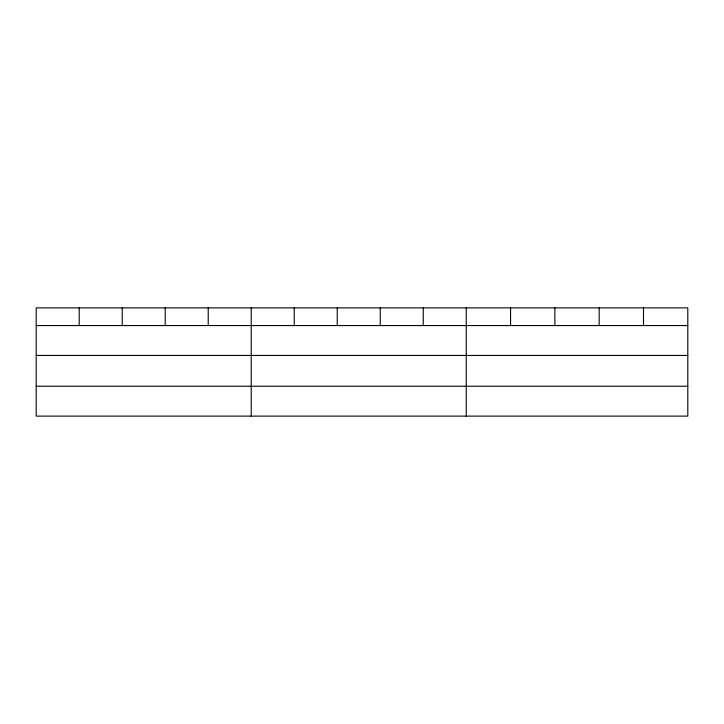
<?xml version="1.0" encoding="UTF-8"?>
<svg xmlns="http://www.w3.org/2000/svg" width="724" height="724" viewBox="0 0 724 724"><rect width="100%" height="100%" fill="white"/><g stroke="black" fill="none" stroke-linecap="round" stroke-linejoin="round"><path stroke-width="1.09" d="M687.8 355.439L687.8 307.881L36.2 307.881L36.2 416.119L687.8 416.119L687.8 355.439L36.2 355.439M36.2 325.547L687.8 325.547M36.2 386.227L687.8 386.227M643.491 307.881L643.491 325.547M599.182 307.881L599.182 325.547M554.874 307.881L554.874 325.547M510.565 307.881L510.565 325.547M466.256 307.881L466.256 416.119M423.25 307.881L423.25 325.547M380.245 307.881L380.245 325.547M337.239 307.881L337.239 325.547M294.234 307.881L294.234 325.547M251.228 307.881L251.228 416.119M208.222 307.881L208.222 325.547M165.217 307.881L165.217 325.547M122.211 307.881L122.211 325.547M79.206 307.881L79.206 325.547"/></g></svg>
